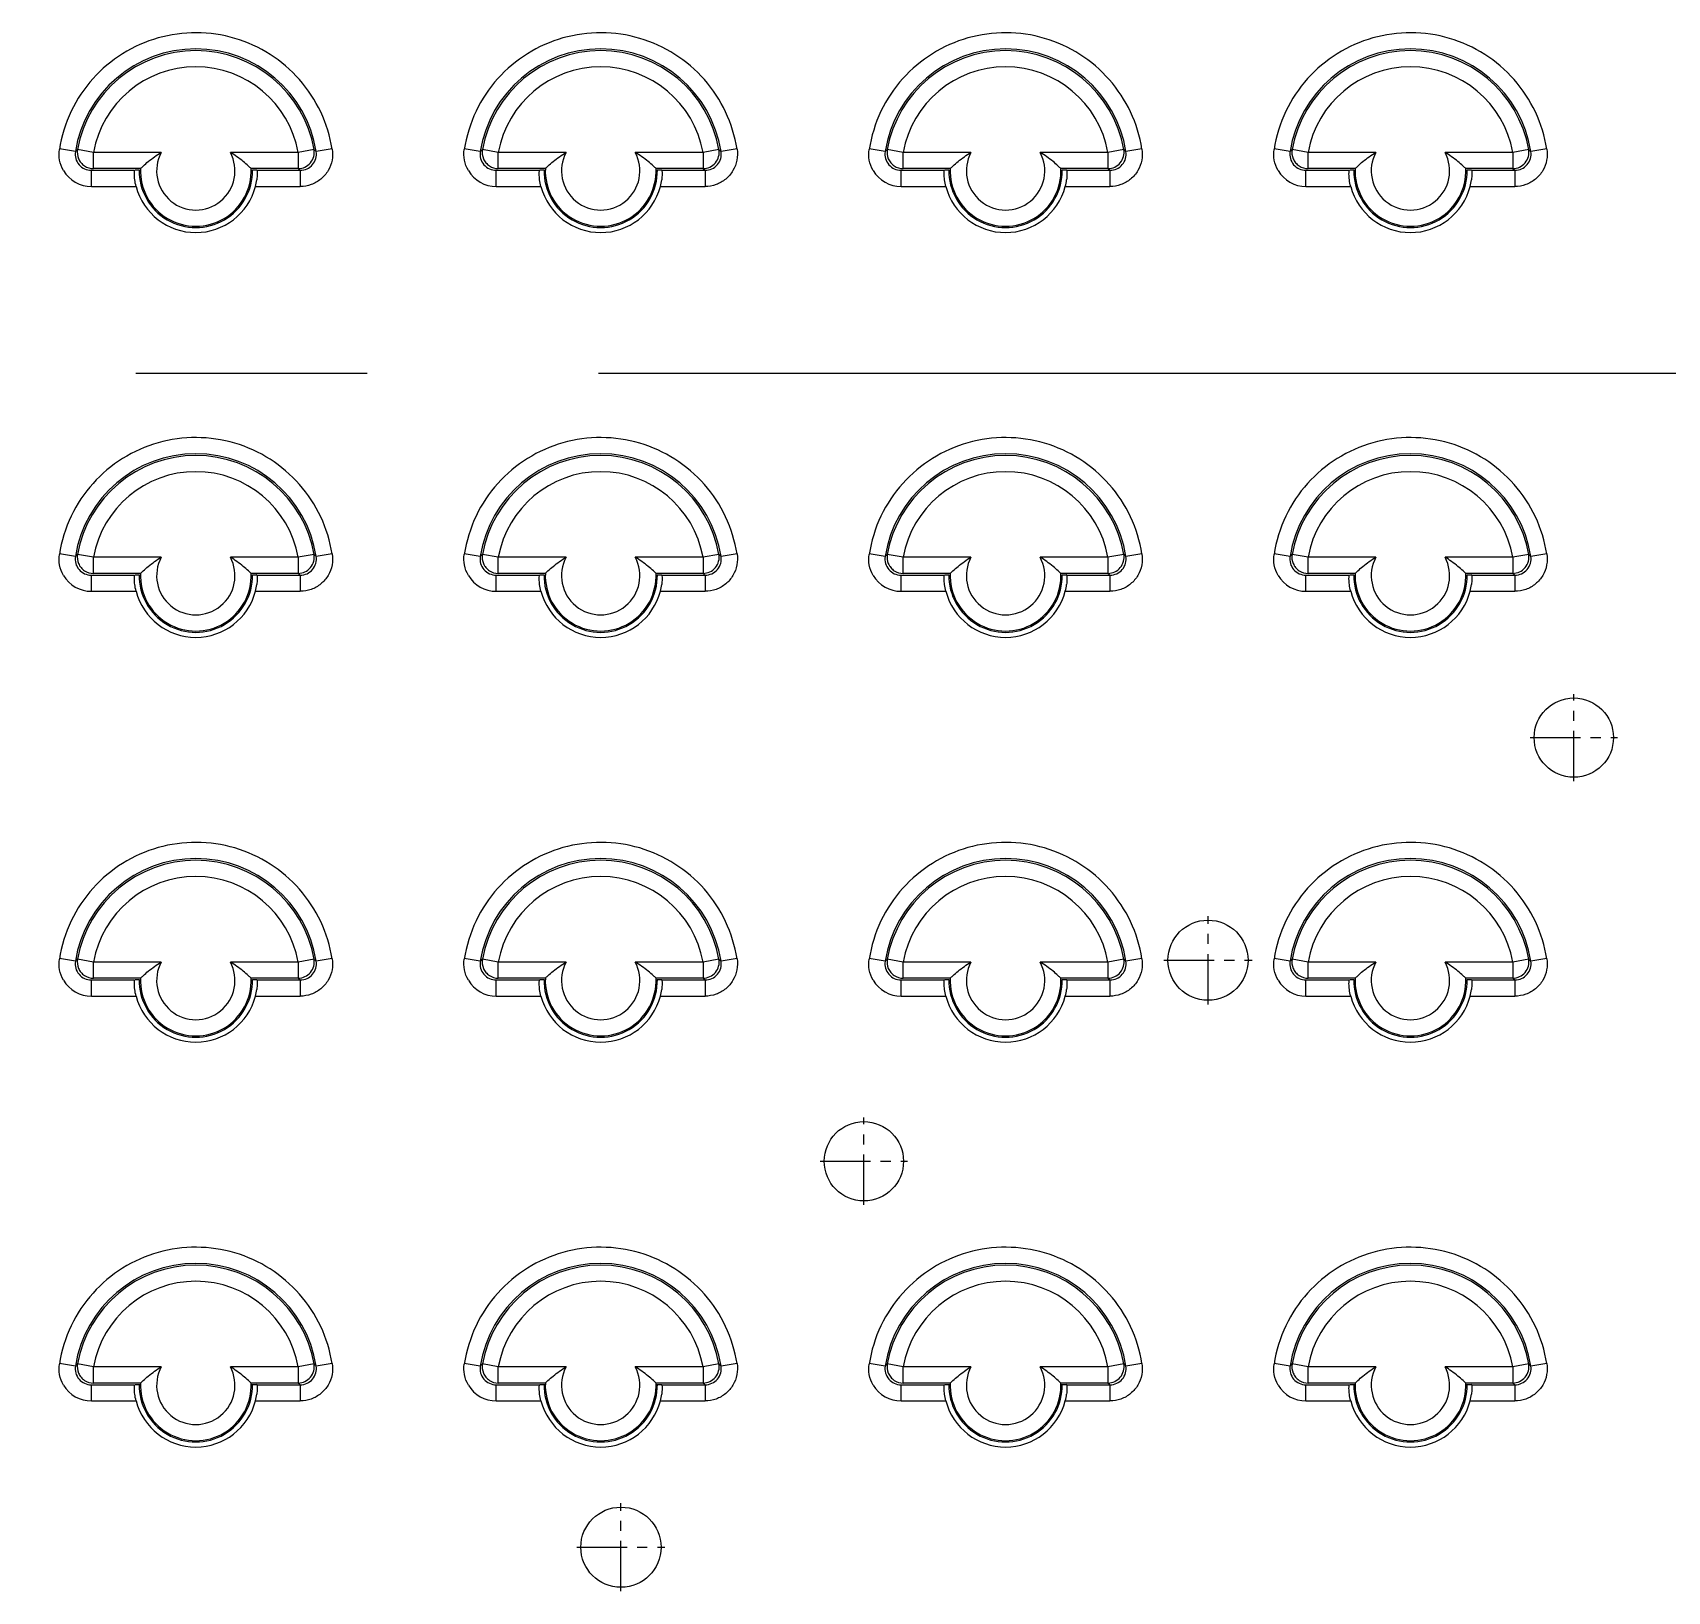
# Model space of a CAD drawing. Header units: millimetres. Extents: x 2151 to 2806, y 681 to 1136.
# Drawn here: x 2531.43 to 2571.81, y 839.51 to 878.01 of the extents above; entities that cross this region are included whole.
import ezdxf

# ---------------------------------------------------------------- set-up
doc = ezdxf.new("R2010")
doc.units = ezdxf.units.MM
doc.linetypes.add('CENTER', pattern=[50.8, 31.75, -6.35, 6.35, -6.35])

msp = doc.modelspace()

# ---------------------------------------------------------------- linework, layer by layer
at = {"color": 7, "linetype": 'Continuous'}
for p, q in [((2532.489, 875.072), (2532.094, 875.136)), ((2532.934, 875.052), (2532.541, 875.123)), ((2532.934, 874.652), (2532.934, 875.052)), ((2534.608, 875.052), (2532.934, 875.052)), ((2537.99, 875.052), (2536.317, 875.052)), ((2538.385, 875.123), (2537.991, 875.052)), ((2537.991, 875.052), (2537.991, 874.652)), ((2538.831, 875.136), (2538.437, 875.072)), ((2542.489, 875.072), (2542.094, 875.136)), ((2542.934, 875.052), (2542.541, 875.123)), ((2542.934, 874.652), (2542.934, 875.052)), ((2544.608, 875.052), (2542.934, 875.052)), ((2547.99, 875.052), (2546.317, 875.052)), ((2548.385, 875.123), (2547.991, 875.052)), ((2547.991, 875.052), (2547.991, 874.652)), ((2548.831, 875.136), (2548.437, 875.072)), ((2552.489, 875.072), (2552.094, 875.136)), ((2552.934, 875.052), (2552.541, 875.123)), ((2552.934, 874.652), (2552.934, 875.052)), ((2554.608, 875.052), (2552.934, 875.052)), ((2557.99, 875.052), (2556.317, 875.052)), ((2558.385, 875.123), (2557.991, 875.052)), ((2557.991, 875.052), (2557.991, 874.652)), ((2558.831, 875.136), (2558.437, 875.072)), ((2562.489, 875.072), (2562.094, 875.136)), ((2562.934, 875.052), (2562.541, 875.123)), ((2562.934, 874.652), (2562.934, 875.052)), ((2564.608, 875.052), (2562.934, 875.052)), ((2567.99, 875.052), (2566.317, 875.052)), ((2568.385, 875.123), (2567.991, 875.052)), ((2567.991, 875.052), (2567.991, 874.652)), ((2568.831, 875.136), (2568.437, 875.072)), ((2532.883, 874.21), (2532.883, 874.609)), ((2532.883, 874.609), (2533.952, 874.609)), ((2534.096, 874.652), (2532.934, 874.652)), ((2533.963, 874.62), (2534.063, 874.62)), ((2537.991, 874.652), (2536.83, 874.652)), ((2536.862, 874.62), (2536.962, 874.62)), ((2536.974, 874.609), (2538.042, 874.609)), ((2538.042, 874.609), (2538.042, 874.21)), ((2542.883, 874.21), (2542.883, 874.609)), ((2542.883, 874.609), (2543.952, 874.609)), ((2544.096, 874.652), (2542.934, 874.652)), ((2543.963, 874.62), (2544.063, 874.62)), ((2547.991, 874.652), (2546.83, 874.652)), ((2546.862, 874.62), (2546.962, 874.62)), ((2546.974, 874.609), (2548.042, 874.609)), ((2548.042, 874.609), (2548.042, 874.21)), ((2552.883, 874.21), (2552.883, 874.609)), ((2552.883, 874.609), (2553.952, 874.609)), ((2554.096, 874.652), (2552.934, 874.652)), ((2553.963, 874.62), (2554.063, 874.62)), ((2557.991, 874.652), (2556.83, 874.652)), ((2556.862, 874.62), (2556.962, 874.62)), ((2556.974, 874.609), (2558.042, 874.609)), ((2558.042, 874.609), (2558.042, 874.21)), ((2562.883, 874.21), (2562.883, 874.609)), ((2562.883, 874.609), (2563.952, 874.609)), ((2564.096, 874.652), (2562.934, 874.652)), ((2563.963, 874.62), (2564.063, 874.62)), ((2567.991, 874.652), (2566.83, 874.652)), ((2566.862, 874.62), (2566.962, 874.62)), ((2566.974, 874.609), (2568.042, 874.609)), ((2568.042, 874.609), (2568.042, 874.21)), ((2532.883, 874.21), (2533.988, 874.21)), ((2536.937, 874.21), (2538.042, 874.21)), ((2542.883, 874.21), (2543.988, 874.21)), ((2546.937, 874.21), (2548.042, 874.21)), ((2552.883, 874.21), (2553.988, 874.21)), ((2556.937, 874.21), (2558.042, 874.21)), ((2562.883, 874.21), (2563.988, 874.21)), ((2566.937, 874.21), (2568.042, 874.21)), ((2532.489, 865.072), (2532.094, 865.136)), ((2532.934, 865.052), (2532.541, 865.123)), ((2532.934, 864.652), (2532.934, 865.052)), ((2534.608, 865.052), (2532.934, 865.052)), ((2537.99, 865.052), (2536.317, 865.052)), ((2538.385, 865.123), (2537.991, 865.052)), ((2537.991, 865.052), (2537.991, 864.652)), ((2538.831, 865.136), (2538.437, 865.072)), ((2542.489, 865.072), (2542.094, 865.136)), ((2542.934, 865.052), (2542.541, 865.123)), ((2542.934, 864.652), (2542.934, 865.052)), ((2544.608, 865.052), (2542.934, 865.052)), ((2547.99, 865.052), (2546.317, 865.052)), ((2548.385, 865.123), (2547.991, 865.052)), ((2547.991, 865.052), (2547.991, 864.652)), ((2548.831, 865.136), (2548.437, 865.072)), ((2552.489, 865.072), (2552.094, 865.136)), ((2552.934, 865.052), (2552.541, 865.123)), ((2552.934, 864.652), (2552.934, 865.052)), ((2554.608, 865.052), (2552.934, 865.052)), ((2557.99, 865.052), (2556.317, 865.052)), ((2558.385, 865.123), (2557.991, 865.052)), ((2557.991, 865.052), (2557.991, 864.652)), ((2558.831, 865.136), (2558.437, 865.072)), ((2562.489, 865.072), (2562.094, 865.136)), ((2562.934, 865.052), (2562.541, 865.123)), ((2562.934, 864.652), (2562.934, 865.052)), ((2564.608, 865.052), (2562.934, 865.052)), ((2567.99, 865.052), (2566.317, 865.052)), ((2568.385, 865.123), (2567.991, 865.052)), ((2567.991, 865.052), (2567.991, 864.652)), ((2568.831, 865.136), (2568.437, 865.072)), ((2532.883, 864.21), (2532.883, 864.609)), ((2532.883, 864.609), (2533.952, 864.609)), ((2534.096, 864.652), (2532.934, 864.652)), ((2533.963, 864.62), (2534.063, 864.62)), ((2537.991, 864.652), (2536.83, 864.652)), ((2536.862, 864.62), (2536.962, 864.62)), ((2536.974, 864.609), (2538.042, 864.609)), ((2538.042, 864.609), (2538.042, 864.21)), ((2542.883, 864.21), (2542.883, 864.609)), ((2542.883, 864.609), (2543.952, 864.609)), ((2544.096, 864.652), (2542.934, 864.652)), ((2543.963, 864.62), (2544.063, 864.62)), ((2547.991, 864.652), (2546.83, 864.652)), ((2546.862, 864.62), (2546.962, 864.62)), ((2546.974, 864.609), (2548.042, 864.609)), ((2548.042, 864.609), (2548.042, 864.21)), ((2552.883, 864.21), (2552.883, 864.609)), ((2552.883, 864.609), (2553.952, 864.609)), ((2554.096, 864.652), (2552.934, 864.652)), ((2553.963, 864.62), (2554.063, 864.62)), ((2557.991, 864.652), (2556.83, 864.652)), ((2556.862, 864.62), (2556.962, 864.62)), ((2556.974, 864.609), (2558.042, 864.609)), ((2558.042, 864.609), (2558.042, 864.21)), ((2562.883, 864.21), (2562.883, 864.609)), ((2562.883, 864.609), (2563.952, 864.609)), ((2564.096, 864.652), (2562.934, 864.652)), ((2563.963, 864.62), (2564.063, 864.62)), ((2567.991, 864.652), (2566.83, 864.652)), ((2566.862, 864.62), (2566.962, 864.62)), ((2566.974, 864.609), (2568.042, 864.609)), ((2568.042, 864.609), (2568.042, 864.21)), ((2532.883, 864.21), (2533.988, 864.21)), ((2536.937, 864.21), (2538.042, 864.21)), ((2542.883, 864.21), (2543.988, 864.21)), ((2546.937, 864.21), (2548.042, 864.21)), ((2552.883, 864.21), (2553.988, 864.21)), ((2556.937, 864.21), (2558.042, 864.21)), ((2562.883, 864.21), (2563.988, 864.21)), ((2566.937, 864.21), (2568.042, 864.21)), ((2532.489, 855.072), (2532.094, 855.136)), ((2532.934, 855.052), (2532.541, 855.123)), ((2538.385, 855.123), (2537.991, 855.052)), ((2538.831, 855.136), (2538.437, 855.072)), ((2542.489, 855.072), (2542.094, 855.136)), ((2542.934, 855.052), (2542.541, 855.123)), ((2548.385, 855.123), (2547.991, 855.052)), ((2548.831, 855.136), (2548.437, 855.072)), ((2552.489, 855.072), (2552.094, 855.136)), ((2552.934, 855.052), (2552.541, 855.123)), ((2558.385, 855.123), (2557.991, 855.052)), ((2558.831, 855.136), (2558.437, 855.072)), ((2562.489, 855.072), (2562.094, 855.136)), ((2562.934, 855.052), (2562.541, 855.123)), ((2568.385, 855.123), (2567.991, 855.052)), ((2568.831, 855.136), (2568.437, 855.072)), ((2532.934, 854.652), (2532.934, 855.052)), ((2534.608, 855.052), (2532.934, 855.052)), ((2537.99, 855.052), (2536.317, 855.052)), ((2537.991, 855.052), (2537.991, 854.652)), ((2542.934, 854.652), (2542.934, 855.052)), ((2544.608, 855.052), (2542.934, 855.052)), ((2547.99, 855.052), (2546.317, 855.052)), ((2547.991, 855.052), (2547.991, 854.652)), ((2552.934, 854.652), (2552.934, 855.052)), ((2554.608, 855.052), (2552.934, 855.052)), ((2557.99, 855.052), (2556.317, 855.052)), ((2557.991, 855.052), (2557.991, 854.652)), ((2562.934, 854.652), (2562.934, 855.052)), ((2564.608, 855.052), (2562.934, 855.052)), ((2567.99, 855.052), (2566.317, 855.052)), ((2567.991, 855.052), (2567.991, 854.652)), ((2532.883, 854.21), (2532.883, 854.609)), ((2532.883, 854.609), (2533.952, 854.609)), ((2534.096, 854.652), (2532.934, 854.652)), ((2533.963, 854.62), (2534.063, 854.62)), ((2537.991, 854.652), (2536.83, 854.652)), ((2536.862, 854.62), (2536.962, 854.62)), ((2536.974, 854.609), (2538.042, 854.609)), ((2538.042, 854.609), (2538.042, 854.21)), ((2542.883, 854.21), (2542.883, 854.609)), ((2542.883, 854.609), (2543.952, 854.609)), ((2544.096, 854.652), (2542.934, 854.652)), ((2543.963, 854.62), (2544.063, 854.62)), ((2547.991, 854.652), (2546.83, 854.652)), ((2546.862, 854.62), (2546.962, 854.62)), ((2546.974, 854.609), (2548.042, 854.609)), ((2548.042, 854.609), (2548.042, 854.21)), ((2552.883, 854.21), (2552.883, 854.609)), ((2552.883, 854.609), (2553.952, 854.609)), ((2554.096, 854.652), (2552.934, 854.652)), ((2553.963, 854.62), (2554.063, 854.62)), ((2557.991, 854.652), (2556.83, 854.652)), ((2556.862, 854.62), (2556.962, 854.62)), ((2556.974, 854.609), (2558.042, 854.609)), ((2558.042, 854.609), (2558.042, 854.21)), ((2562.883, 854.21), (2562.883, 854.609)), ((2562.883, 854.609), (2563.952, 854.609)), ((2564.096, 854.652), (2562.934, 854.652)), ((2563.963, 854.62), (2564.063, 854.62)), ((2567.991, 854.652), (2566.83, 854.652)), ((2566.862, 854.62), (2566.962, 854.62)), ((2566.974, 854.609), (2568.042, 854.609)), ((2568.042, 854.609), (2568.042, 854.21)), ((2532.883, 854.21), (2533.988, 854.21)), ((2536.937, 854.21), (2538.042, 854.21)), ((2542.883, 854.21), (2543.988, 854.21)), ((2546.937, 854.21), (2548.042, 854.21)), ((2552.883, 854.21), (2553.988, 854.21)), ((2556.937, 854.21), (2558.042, 854.21)), ((2562.883, 854.21), (2563.988, 854.21)), ((2566.937, 854.21), (2568.042, 854.21)), ((2532.489, 845.072), (2532.094, 845.136)), ((2532.934, 845.052), (2532.541, 845.123)), ((2532.934, 844.652), (2532.934, 845.052)), ((2534.608, 845.052), (2532.934, 845.052)), ((2537.99, 845.052), (2536.317, 845.052)), ((2538.385, 845.123), (2537.991, 845.052)), ((2537.991, 845.052), (2537.991, 844.652)), ((2538.831, 845.136), (2538.437, 845.072)), ((2542.489, 845.072), (2542.094, 845.136)), ((2542.934, 845.052), (2542.541, 845.123)), ((2542.934, 844.652), (2542.934, 845.052)), ((2544.608, 845.052), (2542.934, 845.052)), ((2547.99, 845.052), (2546.317, 845.052)), ((2548.385, 845.123), (2547.991, 845.052)), ((2547.991, 845.052), (2547.991, 844.652)), ((2548.831, 845.136), (2548.437, 845.072)), ((2552.489, 845.072), (2552.094, 845.136)), ((2552.934, 845.052), (2552.541, 845.123)), ((2552.934, 844.652), (2552.934, 845.052)), ((2554.608, 845.052), (2552.934, 845.052)), ((2557.99, 845.052), (2556.317, 845.052)), ((2558.385, 845.123), (2557.991, 845.052)), ((2557.991, 845.052), (2557.991, 844.652)), ((2558.831, 845.136), (2558.437, 845.072)), ((2562.489, 845.072), (2562.094, 845.136)), ((2562.934, 845.052), (2562.541, 845.123)), ((2562.934, 844.652), (2562.934, 845.052)), ((2564.608, 845.052), (2562.934, 845.052)), ((2567.99, 845.052), (2566.317, 845.052)), ((2568.385, 845.123), (2567.991, 845.052)), ((2567.991, 845.052), (2567.991, 844.652)), ((2568.831, 845.136), (2568.437, 845.072)), ((2532.883, 844.21), (2532.883, 844.609)), ((2532.883, 844.609), (2533.952, 844.609)), ((2534.096, 844.652), (2532.934, 844.652)), ((2533.963, 844.62), (2534.063, 844.62)), ((2537.991, 844.652), (2536.83, 844.652)), ((2536.862, 844.62), (2536.962, 844.62)), ((2536.974, 844.609), (2538.042, 844.609)), ((2538.042, 844.609), (2538.042, 844.21)), ((2542.883, 844.21), (2542.883, 844.609)), ((2542.883, 844.609), (2543.952, 844.609)), ((2544.096, 844.652), (2542.934, 844.652)), ((2543.963, 844.62), (2544.063, 844.62)), ((2547.991, 844.652), (2546.83, 844.652)), ((2546.862, 844.62), (2546.962, 844.62)), ((2546.974, 844.609), (2548.042, 844.609)), ((2548.042, 844.609), (2548.042, 844.21)), ((2552.883, 844.21), (2552.883, 844.609)), ((2552.883, 844.609), (2553.952, 844.609)), ((2554.096, 844.652), (2552.934, 844.652)), ((2553.963, 844.62), (2554.063, 844.62)), ((2557.991, 844.652), (2556.83, 844.652)), ((2556.862, 844.62), (2556.962, 844.62)), ((2556.974, 844.609), (2558.042, 844.609)), ((2558.042, 844.609), (2558.042, 844.21)), ((2562.883, 844.21), (2562.883, 844.609)), ((2562.883, 844.609), (2563.952, 844.609)), ((2564.096, 844.652), (2562.934, 844.652)), ((2563.963, 844.62), (2564.063, 844.62)), ((2567.991, 844.652), (2566.83, 844.652)), ((2566.862, 844.62), (2566.962, 844.62)), ((2566.974, 844.609), (2568.042, 844.609)), ((2568.042, 844.609), (2568.042, 844.21)), ((2532.883, 844.21), (2533.988, 844.21)), ((2536.937, 844.21), (2538.042, 844.21)), ((2542.883, 844.21), (2543.988, 844.21)), ((2546.937, 844.21), (2548.042, 844.21)), ((2552.883, 844.21), (2553.988, 844.21)), ((2556.937, 844.21), (2558.042, 844.21)), ((2562.883, 844.21), (2563.988, 844.21)), ((2566.937, 844.21), (2568.042, 844.21))]:
    msp.add_line(p, q, dxfattribs=at)
at = {"color": 1, "linetype": 'CENTER', "ltscale": 0.9}
msp.add_line((2499.688, 869.596), (2726.342, 869.596), dxfattribs=at)
at = {"color": 1, "linetype": 'CENTER', "ltscale": 0.039162}
for p, q in [((2569.498, 859.519), (2569.498, 861.673)), ((2568.421, 860.596), (2570.575, 860.596)), ((2560.463, 854.007), (2560.463, 856.184)), ((2559.374, 855.096), (2561.551, 855.096)), ((2551.963, 849.054), (2551.963, 851.208)), ((2550.886, 850.131), (2553.04, 850.131)), ((2545.963, 839.507), (2545.963, 841.684)), ((2544.874, 840.596), (2547.051, 840.596))]:
    msp.add_line(p, q, dxfattribs=at)
at = {"color": 7, "linetype": 'Continuous'}
for centre in [(2569.498, 860.596), (2551.963, 850.131)]:
    msp.add_circle(centre, 0.979, dxfattribs=at)
at = {"color": 3, "linetype": 'Continuous'}
for centre in [(2560.463, 855.096), (2545.963, 840.596)]:
    msp.add_circle(centre, 0.99, dxfattribs=at)
at = {"color": 7, "linetype": 'Continuous'}
for centre, radius, start, end in [((2535.463, 874.596), 3.012, 9.1024, 170.8976), ((2535.463, 874.596), 2.969, 10.2257, 169.7742), ((2545.463, 874.596), 3.012, 9.1024, 170.8976), ((2545.463, 874.596), 2.969, 10.2257, 169.7742), ((2555.463, 874.596), 3.012, 9.1024, 170.8976), ((2555.463, 874.596), 2.969, 10.2257, 169.7742), ((2565.463, 874.596), 3.012, 9.1024, 170.8976), ((2565.463, 874.596), 2.969, 10.2257, 169.7742), ((2535.463, 874.596), 2.569, 10.2285, 169.7732), ((2545.463, 874.596), 2.569, 10.2285, 169.7732), ((2555.463, 874.596), 2.569, 10.2285, 169.7732), ((2565.463, 874.596), 2.569, 10.2285, 169.7732), ((2532.882, 875.008), 0.399, 170.8764, 270.1536), ((2538.009, 869.44), 7.887, 133.8931, 134.4208), ((2535.463, 874.596), 0.968, 151.8984, 28.1016), ((2537.99, 875.053), 0.4, 270.104, 10.1219), ((2538.043, 875.008), 0.399, 269.8554, 9.2464), ((2533.092, 869.62), 7.635, 45.5712, 46.1163), ((2542.882, 875.008), 0.399, 170.8764, 270.1536), ((2547.946, 869.504), 7.797, 133.8922, 134.426), ((2545.463, 874.596), 0.968, 151.8984, 28.1016), ((2547.99, 875.053), 0.4, 270.104, 10.1219), ((2548.043, 875.008), 0.399, 269.8554, 9.2464), ((2543.102, 869.63), 7.621, 45.5706, 46.1167), ((2552.882, 875.008), 0.399, 170.8764, 270.1536), ((2557.946, 869.504), 7.797, 133.8922, 134.426), ((2555.463, 874.596), 0.968, 151.8984, 28.1016), ((2557.99, 875.053), 0.4, 270.104, 10.1219), ((2558.043, 875.008), 0.399, 269.8554, 9.2464), ((2553.102, 869.63), 7.621, 45.5706, 46.1167), ((2562.882, 875.008), 0.399, 170.8764, 270.1536), ((2567.946, 869.504), 7.797, 133.8922, 134.426), ((2565.463, 874.596), 0.968, 151.8984, 28.1016), ((2567.99, 875.053), 0.4, 270.104, 10.1219), ((2568.043, 875.008), 0.399, 269.8554, 9.2464), ((2563.102, 869.63), 7.621, 45.5706, 46.1167), ((2532.884, 875.01), 0.8, 210.5744, 269.9782), ((2535.463, 874.596), 1.4, 178.9995, 1.0005), ((2535.463, 874.596), 1.368, 177.6389, 2.3611), ((2533.995, 871.604), 4.232, 45.2554, 45.4667), ((2533.529, 869.316), 6.956, 49.555, 50.1025), ((2542.884, 875.01), 0.8, 210.5745, 269.9782), ((2545.463, 874.596), 1.4, 178.9995, 1.0005), ((2545.463, 874.596), 1.368, 177.6389, 2.3611), ((2543.995, 871.604), 4.232, 45.2554, 45.4667), ((2543.525, 869.31), 6.963, 49.5552, 50.1022), ((2552.884, 875.01), 0.8, 210.5745, 269.9782), ((2555.463, 874.596), 1.4, 178.9995, 1.0005), ((2555.463, 874.596), 1.368, 177.6389, 2.3611), ((2553.995, 871.604), 4.232, 45.2554, 45.4667), ((2553.525, 869.31), 6.963, 49.5552, 50.1022), ((2562.884, 875.01), 0.8, 210.5745, 269.9782), ((2565.463, 874.596), 1.4, 178.9995, 1.0005), ((2565.463, 874.596), 1.368, 177.6389, 2.3611), ((2563.995, 871.604), 4.232, 45.2554, 45.4667), ((2563.525, 869.31), 6.963, 49.5552, 50.1022), ((2535.463, 874.596), 1.524, 194.6781, 345.3219), ((2535.662, 874.545), 1.319, 345.2528, 352.688), ((2545.463, 874.596), 1.524, 194.6781, 345.3219), ((2545.662, 874.545), 1.319, 345.2528, 352.688), ((2555.463, 874.596), 1.524, 194.6781, 345.3219), ((2555.662, 874.545), 1.319, 345.2528, 352.688), ((2565.463, 874.596), 1.524, 194.6781, 345.3219), ((2565.662, 874.545), 1.319, 345.2528, 352.688), ((2535.463, 864.596), 3.012, 9.1024, 170.8976), ((2535.463, 864.596), 2.969, 10.2257, 169.7742), ((2545.463, 864.596), 3.012, 9.1024, 170.8976), ((2545.463, 864.596), 2.969, 10.2257, 169.7742), ((2555.463, 864.596), 3.012, 9.1024, 170.8976), ((2555.463, 864.596), 2.969, 10.2257, 169.7742), ((2565.463, 864.596), 3.012, 9.1024, 170.8976), ((2565.463, 864.596), 2.969, 10.2257, 169.7742), ((2535.463, 864.596), 2.569, 10.2285, 169.7732), ((2545.463, 864.596), 2.569, 10.2285, 169.7732), ((2555.463, 864.596), 2.569, 10.2285, 169.7732), ((2565.463, 864.596), 2.569, 10.2285, 169.7732), ((2532.882, 865.008), 0.399, 170.8764, 270.1536), ((2538.009, 859.44), 7.887, 133.8931, 134.4208), ((2535.463, 864.596), 0.968, 151.8984, 28.1016), ((2537.99, 865.053), 0.4, 270.104, 10.1219), ((2538.043, 865.008), 0.399, 269.8554, 9.2464), ((2533.092, 859.62), 7.635, 45.5712, 46.1163), ((2542.882, 865.008), 0.399, 170.8764, 270.1536), ((2548.009, 859.44), 7.887, 133.8931, 134.4208), ((2545.463, 864.596), 0.968, 151.8984, 28.1016), ((2547.99, 865.053), 0.4, 270.104, 10.1219), ((2548.043, 865.008), 0.399, 269.8554, 9.2464), ((2543.092, 859.62), 7.635, 45.5712, 46.1163), ((2552.882, 865.008), 0.399, 170.8764, 270.1536), ((2557.946, 859.504), 7.797, 133.8922, 134.426), ((2555.463, 864.596), 0.968, 151.8984, 28.1016), ((2557.99, 865.053), 0.4, 270.104, 10.1219), ((2558.043, 865.008), 0.399, 269.8554, 9.2464), ((2553.102, 859.63), 7.621, 45.5706, 46.1167), ((2562.882, 865.008), 0.399, 170.8764, 270.1536), ((2567.946, 859.504), 7.797, 133.8922, 134.426), ((2565.463, 864.596), 0.968, 151.8984, 28.1016), ((2567.99, 865.053), 0.4, 270.104, 10.1219), ((2568.043, 865.008), 0.399, 269.8554, 9.2464), ((2563.102, 859.63), 7.621, 45.5706, 46.1167), ((2532.884, 865.01), 0.8, 210.5744, 269.9782), ((2535.463, 864.596), 1.4, 178.9995, 1.0005), ((2535.463, 864.596), 1.368, 177.6389, 2.3611), ((2533.995, 861.604), 4.232, 45.2554, 45.4667), ((2533.529, 859.316), 6.956, 49.555, 50.1025), ((2542.884, 865.01), 0.8, 210.5744, 269.9782), ((2545.463, 864.596), 1.4, 178.9995, 1.0005), ((2545.463, 864.596), 1.368, 177.6389, 2.3611), ((2543.995, 861.604), 4.232, 45.2554, 45.4667), ((2543.529, 859.316), 6.956, 49.555, 50.1025), ((2552.884, 865.01), 0.8, 210.5745, 269.9782), ((2555.463, 864.596), 1.4, 178.9995, 1.0005), ((2555.463, 864.596), 1.368, 177.6389, 2.3611), ((2553.995, 861.604), 4.232, 45.2554, 45.4667), ((2553.525, 859.31), 6.963, 49.5552, 50.1022), ((2562.884, 865.01), 0.8, 210.5745, 269.9782), ((2565.463, 864.596), 1.4, 178.9995, 1.0005), ((2565.463, 864.596), 1.368, 177.6389, 2.3611), ((2563.995, 861.604), 4.232, 45.2554, 45.4667), ((2563.525, 859.31), 6.963, 49.5552, 50.1022), ((2535.463, 864.596), 1.524, 194.6781, 345.3219), ((2535.662, 864.545), 1.319, 345.2528, 352.688), ((2545.463, 864.596), 1.524, 194.6781, 345.3219), ((2545.662, 864.545), 1.319, 345.2528, 352.688), ((2555.463, 864.596), 1.524, 194.6781, 345.3219), ((2555.662, 864.545), 1.319, 345.2528, 352.688), ((2565.463, 864.596), 1.524, 194.6781, 345.3219), ((2565.662, 864.545), 1.319, 345.2528, 352.688), ((2535.463, 854.596), 3.012, 9.1024, 170.8976), ((2535.463, 854.596), 2.969, 10.2257, 169.7742), ((2545.463, 854.596), 3.012, 9.1024, 170.8976), ((2545.463, 854.596), 2.969, 10.2257, 169.7742), ((2555.463, 854.596), 3.012, 9.1024, 170.8976), ((2555.463, 854.596), 2.969, 10.2257, 169.7742), ((2565.463, 854.596), 3.012, 9.1024, 170.8976), ((2565.463, 854.596), 2.969, 10.2257, 169.7742), ((2535.463, 854.596), 2.569, 10.2285, 169.7732), ((2545.463, 854.596), 2.569, 10.2285, 169.7732), ((2555.463, 854.596), 2.569, 10.2285, 169.7732), ((2565.463, 854.596), 2.569, 10.2285, 169.7732), ((2538.009, 849.44), 7.887, 133.8931, 134.4208), ((2537.99, 855.053), 0.4, 270.104, 10.1219), ((2533.092, 849.62), 7.635, 45.5712, 46.1163), ((2548.009, 849.44), 7.887, 133.8931, 134.4208), ((2547.99, 855.053), 0.4, 270.104, 10.1219), ((2543.092, 849.62), 7.635, 45.5712, 46.1163), ((2557.946, 849.504), 7.797, 133.8922, 134.426), ((2557.99, 855.053), 0.4, 270.104, 10.1219), ((2553.102, 849.63), 7.621, 45.5706, 46.1167), ((2567.946, 849.504), 7.797, 133.8922, 134.426), ((2567.99, 855.053), 0.4, 270.104, 10.1219), ((2563.102, 849.63), 7.621, 45.5706, 46.1167), ((2532.882, 855.008), 0.399, 170.8764, 270.1536), ((2535.463, 854.596), 0.968, 151.8984, 28.1016), ((2538.043, 855.008), 0.399, 269.8554, 9.2464), ((2542.882, 855.008), 0.399, 170.8764, 270.1536), ((2545.463, 854.596), 0.968, 151.8984, 28.1016), ((2548.043, 855.008), 0.399, 269.8554, 9.2464), ((2552.882, 855.008), 0.399, 170.8764, 270.1536), ((2555.463, 854.596), 0.968, 151.8984, 28.1016), ((2558.043, 855.008), 0.399, 269.8554, 9.2464), ((2562.882, 855.008), 0.399, 170.8764, 270.1536), ((2565.463, 854.596), 0.968, 151.8984, 28.1016), ((2568.043, 855.008), 0.399, 269.8554, 9.2464), ((2532.884, 855.01), 0.8, 210.5744, 269.9782), ((2535.463, 854.596), 1.4, 178.9995, 1.0005), ((2535.463, 854.596), 1.368, 177.6389, 2.3611), ((2535.662, 854.545), 1.319, 345.2528, 352.688), ((2533.995, 851.604), 4.232, 45.2554, 45.4667), ((2533.529, 849.316), 6.956, 49.555, 50.1025), ((2542.884, 855.01), 0.8, 210.5744, 269.9782), ((2545.463, 854.596), 1.4, 178.9995, 1.0005), ((2545.463, 854.596), 1.368, 177.6389, 2.3611), ((2545.662, 854.545), 1.319, 345.2528, 352.688), ((2543.995, 851.604), 4.232, 45.2554, 45.4667), ((2543.529, 849.316), 6.956, 49.555, 50.1025), ((2552.884, 855.01), 0.8, 210.5745, 269.9782), ((2555.463, 854.596), 1.4, 178.9995, 1.0005), ((2555.463, 854.596), 1.368, 177.6389, 2.3611), ((2555.662, 854.545), 1.319, 345.2528, 352.688), ((2553.995, 851.604), 4.232, 45.2554, 45.4667), ((2553.525, 849.31), 6.963, 49.5552, 50.1022), ((2562.884, 855.01), 0.8, 210.5745, 269.9782), ((2565.463, 854.596), 1.4, 178.9995, 1.0005), ((2565.463, 854.596), 1.368, 177.6389, 2.3611), ((2565.662, 854.545), 1.319, 345.2528, 352.688), ((2563.995, 851.604), 4.232, 45.2554, 45.4667), ((2563.525, 849.31), 6.963, 49.5552, 50.1022), ((2535.463, 854.596), 1.524, 194.6781, 345.3219), ((2545.463, 854.596), 1.524, 194.6781, 345.3219), ((2555.463, 854.596), 1.524, 194.6781, 345.3219), ((2565.463, 854.596), 1.524, 194.6781, 345.3219), ((2535.463, 844.596), 3.012, 9.1024, 170.8976), ((2535.463, 844.596), 2.969, 10.2257, 169.7742), ((2545.463, 844.596), 3.012, 9.1024, 170.8976), ((2545.463, 844.596), 2.969, 10.2257, 169.7742), ((2555.463, 844.596), 3.012, 9.1024, 170.8976), ((2555.463, 844.596), 2.969, 10.2257, 169.7742), ((2565.463, 844.596), 3.012, 9.1024, 170.8976), ((2565.463, 844.596), 2.969, 10.2257, 169.7742), ((2535.463, 844.596), 2.569, 10.2285, 169.7732), ((2545.463, 844.596), 2.569, 10.2285, 169.7732), ((2555.463, 844.596), 2.569, 10.2285, 169.7732), ((2565.463, 844.596), 2.569, 10.2285, 169.7732), ((2532.882, 845.008), 0.399, 170.8764, 270.1536), ((2538.009, 839.44), 7.887, 133.8931, 134.4208), ((2535.463, 844.596), 0.968, 151.8984, 28.1016), ((2537.99, 845.053), 0.4, 270.104, 10.1219), ((2538.043, 845.008), 0.399, 269.8554, 9.2464), ((2533.092, 839.62), 7.635, 45.5712, 46.1163), ((2542.882, 845.008), 0.399, 170.8764, 270.1536), ((2548.009, 839.44), 7.887, 133.8931, 134.4208), ((2545.463, 844.596), 0.968, 151.8984, 28.1016), ((2547.99, 845.053), 0.4, 270.104, 10.1219), ((2548.043, 845.008), 0.399, 269.8554, 9.2464), ((2543.092, 839.62), 7.635, 45.5712, 46.1163), ((2552.882, 845.008), 0.399, 170.8764, 270.1536), ((2558.009, 839.44), 7.887, 133.8931, 134.4208), ((2555.463, 844.596), 0.968, 151.8984, 28.1016), ((2557.99, 845.053), 0.4, 270.104, 10.1219), ((2558.043, 845.008), 0.399, 269.8554, 9.2464), ((2553.092, 839.62), 7.635, 45.5712, 46.1163), ((2562.882, 845.008), 0.399, 170.8764, 270.1536), ((2567.946, 839.504), 7.797, 133.8922, 134.426), ((2565.463, 844.596), 0.968, 151.8984, 28.1016), ((2567.99, 845.053), 0.4, 270.104, 10.1219), ((2568.043, 845.008), 0.399, 269.8554, 9.2464), ((2563.102, 839.63), 7.621, 45.5706, 46.1167), ((2532.884, 845.01), 0.8, 210.5744, 269.9782), ((2535.463, 844.596), 1.4, 178.9995, 1.0005), ((2535.463, 844.596), 1.368, 177.6389, 2.3611), ((2533.995, 841.604), 4.232, 45.2554, 45.4667), ((2533.529, 839.316), 6.956, 49.555, 50.1025), ((2542.884, 845.01), 0.8, 210.5744, 269.9782), ((2545.463, 844.596), 1.4, 178.9995, 1.0005), ((2545.463, 844.596), 1.368, 177.6389, 2.3611), ((2543.995, 841.604), 4.232, 45.2554, 45.4667), ((2543.529, 839.316), 6.956, 49.555, 50.1025), ((2552.884, 845.01), 0.8, 210.5744, 269.9782), ((2555.463, 844.596), 1.4, 178.9995, 1.0005), ((2555.463, 844.596), 1.368, 177.6389, 2.3611), ((2553.995, 841.604), 4.232, 45.2554, 45.4667), ((2553.529, 839.316), 6.956, 49.555, 50.1025), ((2562.884, 845.01), 0.8, 210.5745, 269.9782), ((2565.463, 844.596), 1.4, 178.9995, 1.0005), ((2565.463, 844.596), 1.368, 177.6389, 2.3611), ((2563.995, 841.604), 4.232, 45.2554, 45.4667), ((2563.525, 839.31), 6.963, 49.5552, 50.1022), ((2535.463, 844.596), 1.524, 194.6781, 345.3219), ((2535.662, 844.545), 1.319, 345.2528, 352.688), ((2545.463, 844.596), 1.524, 194.6781, 345.3219), ((2545.662, 844.545), 1.319, 345.2528, 352.688), ((2555.463, 844.596), 1.524, 194.6781, 345.3219), ((2555.662, 844.545), 1.319, 345.2528, 352.688), ((2565.463, 844.596), 1.524, 194.6781, 345.3219), ((2565.662, 844.545), 1.319, 345.2528, 352.688)]:
    msp.add_arc(centre, radius, start, end, dxfattribs=at)
for points, start_tangent, end_tangent in [([(2538.831, 875.133), (2538.549, 876.05), (2538.024, 876.85), (2537.297, 877.472), (2536.426, 877.869), (2535.479, 878.007), (2534.531, 877.878), (2533.656, 877.49), (2532.924, 876.875), (2532.385, 876.069), (2532.094, 875.121)], (-0.1582, 0.987407), (-0.1582, -0.987407)), ([(2548.831, 875.133), (2548.549, 876.05), (2548.024, 876.85), (2547.297, 877.472), (2546.426, 877.869), (2545.479, 878.007), (2544.531, 877.878), (2543.656, 877.49), (2542.924, 876.875), (2542.385, 876.069), (2542.094, 875.121)], (-0.1582, 0.987407), (-0.1582, -0.987407)), ([(2558.831, 875.133), (2558.549, 876.05), (2558.024, 876.85), (2557.297, 877.472), (2556.426, 877.869), (2555.479, 878.007), (2554.531, 877.878), (2553.656, 877.49), (2552.924, 876.875), (2552.385, 876.069), (2552.094, 875.121)], (-0.1582, 0.987407), (-0.1582, -0.987407)), ([(2568.831, 875.133), (2568.549, 876.05), (2568.024, 876.85), (2567.297, 877.472), (2566.426, 877.869), (2565.479, 878.007), (2564.531, 877.878), (2563.656, 877.49), (2562.924, 876.875), (2562.385, 876.069), (2562.094, 875.121)], (-0.1582, 0.987407), (-0.1582, -0.987407)), ([(2532.195, 874.603), (2532.098, 874.86), (2532.094, 875.121)], (-0.508455, 0.861088), (0.158023, 0.987435)), ([(2532.541, 875.123), (2532.567, 874.895), (2532.628, 874.796)], (-0.179302, -0.983794), (0.641293, -0.767296)), ([(2534.096, 874.652), (2534.161, 874.713), (2534.29, 874.826), (2534.446, 874.945), (2534.608, 875.052)], (0.721525, 0.692388), (0.857623, 0.514278)), ([(2536.83, 874.652), (2536.764, 874.713), (2536.635, 874.826), (2536.479, 874.945), (2536.317, 875.052)], (-0.721525, 0.692388), (-0.857623, 0.514278)), ([(2538.831, 875.133), (2538.827, 874.86), (2538.731, 874.603), (2538.551, 874.393), (2538.313, 874.257), (2538.042, 874.21)], (0.158024, -0.987435), (-1, -0.000075)), ([(2542.195, 874.603), (2542.098, 874.86), (2542.094, 875.121)], (-0.508458, 0.861087), (0.158023, 0.987435)), ([(2542.541, 875.123), (2542.567, 874.895), (2542.628, 874.796)], (-0.179302, -0.983794), (0.641293, -0.767296)), ([(2544.096, 874.652), (2544.161, 874.713), (2544.29, 874.826), (2544.446, 874.945), (2544.608, 875.052)], (0.721525, 0.692388), (0.857623, 0.514278)), ([(2546.83, 874.652), (2546.764, 874.713), (2546.635, 874.826), (2546.479, 874.945), (2546.317, 875.052)], (-0.721525, 0.692388), (-0.857623, 0.514278)), ([(2548.831, 875.133), (2548.827, 874.86), (2548.731, 874.603), (2548.551, 874.393), (2548.313, 874.257), (2548.042, 874.21)], (0.158024, -0.987435), (-1, -0.000075)), ([(2552.195, 874.603), (2552.098, 874.86), (2552.094, 875.121)], (-0.508458, 0.861087), (0.158023, 0.987435)), ([(2552.541, 875.123), (2552.567, 874.895), (2552.628, 874.796)], (-0.179302, -0.983794), (0.641293, -0.767296)), ([(2554.096, 874.652), (2554.161, 874.713), (2554.29, 874.826), (2554.446, 874.945), (2554.608, 875.052)], (0.721525, 0.692388), (0.857623, 0.514278)), ([(2556.83, 874.652), (2556.764, 874.713), (2556.635, 874.826), (2556.479, 874.945), (2556.317, 875.052)], (-0.721525, 0.692388), (-0.857623, 0.514278)), ([(2558.831, 875.133), (2558.827, 874.86), (2558.731, 874.603), (2558.551, 874.393), (2558.313, 874.257), (2558.042, 874.21)], (0.158024, -0.987435), (-1, -0.000075)), ([(2562.195, 874.603), (2562.098, 874.86), (2562.094, 875.121)], (-0.508458, 0.861087), (0.158023, 0.987435)), ([(2562.541, 875.123), (2562.567, 874.895), (2562.628, 874.796)], (-0.179302, -0.983794), (0.641293, -0.767296)), ([(2564.096, 874.652), (2564.161, 874.713), (2564.29, 874.826), (2564.446, 874.945), (2564.608, 875.052)], (0.721525, 0.692388), (0.857623, 0.514278)), ([(2566.83, 874.652), (2566.764, 874.713), (2566.635, 874.826), (2566.479, 874.945), (2566.317, 875.052)], (-0.721525, 0.692388), (-0.857623, 0.514278)), ([(2568.831, 875.133), (2568.827, 874.86), (2568.731, 874.603), (2568.551, 874.393), (2568.313, 874.257), (2568.042, 874.21)], (0.158024, -0.987435), (-1, -0.000075)), ([(2532.628, 874.796), (2532.714, 874.719), (2532.934, 874.652)], (0.641293, -0.767296), (0.999989, -0.004602)), ([(2533.988, 874.21), (2533.955, 874.377), (2533.945, 874.515), (2533.949, 874.596)], (-0.253388, 0.967365), (0.12877, 0.991674)), ([(2533.949, 874.596), (2533.952, 874.609)], (0.12877, 0.991674), (0.710254, 0.703945)), ([(2536.977, 874.596), (2536.98, 874.515), (2536.97, 874.377)], (0.12877, -0.991674), (-0.125954, -0.992036)), ([(2542.628, 874.796), (2542.714, 874.719), (2542.934, 874.652)], (0.641293, -0.767296), (0.999989, -0.004602)), ([(2543.988, 874.21), (2543.955, 874.377), (2543.945, 874.515), (2543.949, 874.596)], (-0.253388, 0.967365), (0.12877, 0.991674)), ([(2543.949, 874.596), (2543.952, 874.609)], (0.12877, 0.991674), (0.710254, 0.703945)), ([(2546.977, 874.596), (2546.98, 874.515), (2546.97, 874.377)], (0.12877, -0.991674), (-0.125954, -0.992036)), ([(2552.628, 874.796), (2552.714, 874.719), (2552.934, 874.652)], (0.641293, -0.767296), (0.999989, -0.004602)), ([(2553.988, 874.21), (2553.955, 874.377), (2553.945, 874.515), (2553.949, 874.596)], (-0.253388, 0.967365), (0.12877, 0.991674)), ([(2553.949, 874.596), (2553.952, 874.609)], (0.12877, 0.991674), (0.710254, 0.703945)), ([(2556.977, 874.596), (2556.98, 874.515), (2556.97, 874.377)], (0.12877, -0.991674), (-0.125954, -0.992036)), ([(2562.628, 874.796), (2562.714, 874.719), (2562.934, 874.652)], (0.641293, -0.767296), (0.999989, -0.004602)), ([(2563.988, 874.21), (2563.955, 874.377), (2563.945, 874.515), (2563.949, 874.596)], (-0.253388, 0.967365), (0.12877, 0.991674)), ([(2563.949, 874.596), (2563.952, 874.609)], (0.12877, 0.991674), (0.710254, 0.703945)), ([(2566.977, 874.596), (2566.98, 874.515), (2566.97, 874.377)], (0.12877, -0.991674), (-0.125954, -0.992036)), ([(2538.831, 865.133), (2538.549, 866.05), (2538.024, 866.85), (2537.297, 867.472), (2536.426, 867.869), (2535.479, 868.007), (2534.531, 867.878), (2533.656, 867.49), (2532.924, 866.875), (2532.385, 866.069), (2532.094, 865.121)], (-0.1582, 0.987407), (-0.1582, -0.987407)), ([(2548.831, 865.133), (2548.549, 866.05), (2548.024, 866.85), (2547.297, 867.472), (2546.426, 867.869), (2545.479, 868.007), (2544.531, 867.878), (2543.656, 867.49), (2542.924, 866.875), (2542.385, 866.069), (2542.094, 865.121)], (-0.1582, 0.987407), (-0.1582, -0.987407)), ([(2558.831, 865.133), (2558.549, 866.05), (2558.024, 866.85), (2557.297, 867.472), (2556.426, 867.869), (2555.479, 868.007), (2554.531, 867.878), (2553.656, 867.49), (2552.924, 866.875), (2552.385, 866.069), (2552.094, 865.121)], (-0.1582, 0.987407), (-0.1582, -0.987407)), ([(2568.831, 865.133), (2568.549, 866.05), (2568.024, 866.85), (2567.297, 867.472), (2566.426, 867.869), (2565.479, 868.007), (2564.531, 867.878), (2563.656, 867.49), (2562.924, 866.875), (2562.385, 866.069), (2562.094, 865.121)], (-0.1582, 0.987407), (-0.1582, -0.987407)), ([(2532.195, 864.603), (2532.098, 864.86), (2532.094, 865.121)], (-0.508455, 0.861088), (0.158023, 0.987435)), ([(2532.541, 865.123), (2532.567, 864.895), (2532.628, 864.796)], (-0.179302, -0.983794), (0.641293, -0.767296)), ([(2532.628, 864.796), (2532.714, 864.719), (2532.934, 864.652)], (0.641293, -0.767296), (0.999989, -0.004602)), ([(2534.096, 864.652), (2534.161, 864.713), (2534.29, 864.826), (2534.446, 864.945), (2534.608, 865.052)], (0.721525, 0.692388), (0.857623, 0.514278)), ([(2536.83, 864.652), (2536.764, 864.713), (2536.635, 864.826), (2536.479, 864.945), (2536.317, 865.052)], (-0.721525, 0.692388), (-0.857623, 0.514278)), ([(2538.831, 865.133), (2538.827, 864.86), (2538.731, 864.603), (2538.551, 864.393), (2538.313, 864.257), (2538.042, 864.21)], (0.158024, -0.987435), (-1, -0.000075)), ([(2542.195, 864.603), (2542.098, 864.86), (2542.094, 865.121)], (-0.508455, 0.861088), (0.158023, 0.987435)), ([(2542.541, 865.123), (2542.567, 864.895), (2542.628, 864.796)], (-0.179302, -0.983794), (0.641293, -0.767296)), ([(2542.628, 864.796), (2542.714, 864.719), (2542.934, 864.652)], (0.641293, -0.767296), (0.999989, -0.004602)), ([(2544.096, 864.652), (2544.161, 864.713), (2544.29, 864.826), (2544.446, 864.945), (2544.608, 865.052)], (0.721525, 0.692388), (0.857623, 0.514278)), ([(2546.83, 864.652), (2546.764, 864.713), (2546.635, 864.826), (2546.479, 864.945), (2546.317, 865.052)], (-0.721525, 0.692388), (-0.857623, 0.514278)), ([(2548.831, 865.133), (2548.827, 864.86), (2548.731, 864.603), (2548.551, 864.393), (2548.313, 864.257), (2548.042, 864.21)], (0.158024, -0.987435), (-1, -0.000075)), ([(2552.195, 864.603), (2552.098, 864.86), (2552.094, 865.121)], (-0.508458, 0.861087), (0.158023, 0.987435)), ([(2552.541, 865.123), (2552.567, 864.895), (2552.628, 864.796)], (-0.179302, -0.983794), (0.641293, -0.767296)), ([(2552.628, 864.796), (2552.714, 864.719), (2552.934, 864.652)], (0.641293, -0.767296), (0.999989, -0.004602)), ([(2554.096, 864.652), (2554.161, 864.713), (2554.29, 864.826), (2554.446, 864.945), (2554.608, 865.052)], (0.721525, 0.692388), (0.857623, 0.514278)), ([(2556.83, 864.652), (2556.764, 864.713), (2556.635, 864.826), (2556.479, 864.945), (2556.317, 865.052)], (-0.721525, 0.692388), (-0.857623, 0.514278)), ([(2558.831, 865.133), (2558.827, 864.86), (2558.731, 864.603), (2558.551, 864.393), (2558.313, 864.257), (2558.042, 864.21)], (0.158024, -0.987435), (-1, -0.000075)), ([(2562.195, 864.603), (2562.098, 864.86), (2562.094, 865.121)], (-0.508458, 0.861087), (0.158023, 0.987435)), ([(2562.541, 865.123), (2562.567, 864.895), (2562.628, 864.796)], (-0.179302, -0.983794), (0.641293, -0.767296)), ([(2562.628, 864.796), (2562.714, 864.719), (2562.934, 864.652)], (0.641293, -0.767296), (0.999989, -0.004602)), ([(2564.096, 864.652), (2564.161, 864.713), (2564.29, 864.826), (2564.446, 864.945), (2564.608, 865.052)], (0.721525, 0.692388), (0.857623, 0.514278)), ([(2566.83, 864.652), (2566.764, 864.713), (2566.635, 864.826), (2566.479, 864.945), (2566.317, 865.052)], (-0.721525, 0.692388), (-0.857623, 0.514278)), ([(2568.831, 865.133), (2568.827, 864.86), (2568.731, 864.603), (2568.551, 864.393), (2568.313, 864.257), (2568.042, 864.21)], (0.158024, -0.987435), (-1, -0.000075)), ([(2533.988, 864.21), (2533.955, 864.377), (2533.945, 864.515), (2533.949, 864.596)], (-0.253388, 0.967365), (0.12877, 0.991674)), ([(2533.949, 864.596), (2533.952, 864.609)], (0.12877, 0.991674), (0.710254, 0.703945)), ([(2536.977, 864.596), (2536.98, 864.515), (2536.97, 864.377)], (0.12877, -0.991674), (-0.125954, -0.992036)), ([(2543.988, 864.21), (2543.955, 864.377), (2543.945, 864.515), (2543.949, 864.596)], (-0.253388, 0.967365), (0.12877, 0.991674)), ([(2543.949, 864.596), (2543.952, 864.609)], (0.12877, 0.991674), (0.710254, 0.703945)), ([(2546.977, 864.596), (2546.98, 864.515), (2546.97, 864.377)], (0.12877, -0.991674), (-0.125954, -0.992036)), ([(2553.988, 864.21), (2553.955, 864.377), (2553.945, 864.515), (2553.949, 864.596)], (-0.253388, 0.967365), (0.12877, 0.991674)), ([(2553.949, 864.596), (2553.952, 864.609)], (0.12877, 0.991674), (0.710254, 0.703945)), ([(2556.977, 864.596), (2556.98, 864.515), (2556.97, 864.377)], (0.12877, -0.991674), (-0.125954, -0.992036)), ([(2563.988, 864.21), (2563.955, 864.377), (2563.945, 864.515), (2563.949, 864.596)], (-0.253388, 0.967365), (0.12877, 0.991674)), ([(2563.949, 864.596), (2563.952, 864.609)], (0.12877, 0.991674), (0.710254, 0.703945)), ([(2566.977, 864.596), (2566.98, 864.515), (2566.97, 864.377)], (0.12877, -0.991674), (-0.125954, -0.992036)), ([(2538.831, 855.133), (2538.549, 856.05), (2538.024, 856.85), (2537.297, 857.472), (2536.426, 857.869), (2535.479, 858.007), (2534.531, 857.878), (2533.656, 857.49), (2532.924, 856.875), (2532.385, 856.069), (2532.094, 855.121)], (-0.1582, 0.987407), (-0.1582, -0.987407)), ([(2548.831, 855.133), (2548.549, 856.05), (2548.024, 856.85), (2547.297, 857.472), (2546.426, 857.869), (2545.479, 858.007), (2544.531, 857.878), (2543.656, 857.49), (2542.924, 856.875), (2542.385, 856.069), (2542.094, 855.121)], (-0.1582, 0.987407), (-0.1582, -0.987407)), ([(2558.831, 855.133), (2558.549, 856.05), (2558.024, 856.85), (2557.297, 857.472), (2556.426, 857.869), (2555.479, 858.007), (2554.531, 857.878), (2553.656, 857.49), (2552.924, 856.875), (2552.385, 856.069), (2552.094, 855.121)], (-0.1582, 0.987407), (-0.1582, -0.987407)), ([(2568.831, 855.133), (2568.549, 856.05), (2568.024, 856.85), (2567.297, 857.472), (2566.426, 857.869), (2565.479, 858.007), (2564.531, 857.878), (2563.656, 857.49), (2562.924, 856.875), (2562.385, 856.069), (2562.094, 855.121)], (-0.1582, 0.987407), (-0.1582, -0.987407)), ([(2532.195, 854.603), (2532.098, 854.86), (2532.094, 855.121)], (-0.508455, 0.861088), (0.158023, 0.987435)), ([(2532.541, 855.123), (2532.567, 854.895), (2532.628, 854.796)], (-0.179302, -0.983794), (0.641293, -0.767296)), ([(2538.831, 855.133), (2538.827, 854.86), (2538.731, 854.603), (2538.551, 854.393), (2538.313, 854.257), (2538.042, 854.21)], (0.158024, -0.987435), (-1, -0.000075)), ([(2542.195, 854.603), (2542.098, 854.86), (2542.094, 855.121)], (-0.508455, 0.861088), (0.158023, 0.987435)), ([(2542.541, 855.123), (2542.567, 854.895), (2542.628, 854.796)], (-0.179302, -0.983794), (0.641293, -0.767296)), ([(2548.831, 855.133), (2548.827, 854.86), (2548.731, 854.603), (2548.551, 854.393), (2548.313, 854.257), (2548.042, 854.21)], (0.158024, -0.987435), (-1, -0.000075)), ([(2552.195, 854.603), (2552.098, 854.86), (2552.094, 855.121)], (-0.508458, 0.861087), (0.158023, 0.987435)), ([(2552.541, 855.123), (2552.567, 854.895), (2552.628, 854.796)], (-0.179302, -0.983794), (0.641293, -0.767296)), ([(2558.831, 855.133), (2558.827, 854.86), (2558.731, 854.603), (2558.551, 854.393), (2558.313, 854.257), (2558.042, 854.21)], (0.158024, -0.987435), (-1, -0.000075)), ([(2562.195, 854.603), (2562.098, 854.86), (2562.094, 855.121)], (-0.508458, 0.861087), (0.158023, 0.987435)), ([(2562.541, 855.123), (2562.567, 854.895), (2562.628, 854.796)], (-0.179302, -0.983794), (0.641293, -0.767296)), ([(2568.831, 855.133), (2568.827, 854.86), (2568.731, 854.603), (2568.551, 854.393), (2568.313, 854.257), (2568.042, 854.21)], (0.158024, -0.987435), (-1, -0.000075)), ([(2532.628, 854.796), (2532.714, 854.719), (2532.934, 854.652)], (0.641293, -0.767296), (0.999989, -0.004602)), ([(2534.096, 854.652), (2534.161, 854.713), (2534.29, 854.826), (2534.446, 854.945), (2534.608, 855.052)], (0.721525, 0.692388), (0.857623, 0.514278)), ([(2536.83, 854.652), (2536.764, 854.713), (2536.635, 854.826), (2536.479, 854.945), (2536.317, 855.052)], (-0.721525, 0.692388), (-0.857623, 0.514278)), ([(2542.628, 854.796), (2542.714, 854.719), (2542.934, 854.652)], (0.641293, -0.767296), (0.999989, -0.004602)), ([(2544.096, 854.652), (2544.161, 854.713), (2544.29, 854.826), (2544.446, 854.945), (2544.608, 855.052)], (0.721525, 0.692388), (0.857623, 0.514278)), ([(2546.83, 854.652), (2546.764, 854.713), (2546.635, 854.826), (2546.479, 854.945), (2546.317, 855.052)], (-0.721525, 0.692388), (-0.857623, 0.514278)), ([(2552.628, 854.796), (2552.714, 854.719), (2552.934, 854.652)], (0.641293, -0.767296), (0.999989, -0.004602)), ([(2554.096, 854.652), (2554.161, 854.713), (2554.29, 854.826), (2554.446, 854.945), (2554.608, 855.052)], (0.721525, 0.692388), (0.857623, 0.514278)), ([(2556.83, 854.652), (2556.764, 854.713), (2556.635, 854.826), (2556.479, 854.945), (2556.317, 855.052)], (-0.721525, 0.692388), (-0.857623, 0.514278)), ([(2562.628, 854.796), (2562.714, 854.719), (2562.934, 854.652)], (0.641293, -0.767296), (0.999989, -0.004602)), ([(2564.096, 854.652), (2564.161, 854.713), (2564.29, 854.826), (2564.446, 854.945), (2564.608, 855.052)], (0.721525, 0.692388), (0.857623, 0.514278)), ([(2566.83, 854.652), (2566.764, 854.713), (2566.635, 854.826), (2566.479, 854.945), (2566.317, 855.052)], (-0.721525, 0.692388), (-0.857623, 0.514278)), ([(2533.988, 854.21), (2533.955, 854.377), (2533.945, 854.515), (2533.949, 854.596)], (-0.253388, 0.967365), (0.12877, 0.991674)), ([(2533.949, 854.596), (2533.952, 854.609)], (0.12877, 0.991674), (0.710254, 0.703945)), ([(2536.977, 854.596), (2536.98, 854.515), (2536.97, 854.377)], (0.12877, -0.991674), (-0.125954, -0.992036)), ([(2543.988, 854.21), (2543.955, 854.377), (2543.945, 854.515), (2543.949, 854.596)], (-0.253388, 0.967365), (0.12877, 0.991674)), ([(2543.949, 854.596), (2543.952, 854.609)], (0.12877, 0.991674), (0.710254, 0.703945)), ([(2546.977, 854.596), (2546.98, 854.515), (2546.97, 854.377)], (0.12877, -0.991674), (-0.125954, -0.992036)), ([(2553.988, 854.21), (2553.955, 854.377), (2553.945, 854.515), (2553.949, 854.596)], (-0.253388, 0.967365), (0.12877, 0.991674)), ([(2553.949, 854.596), (2553.952, 854.609)], (0.12877, 0.991674), (0.710254, 0.703945)), ([(2556.977, 854.596), (2556.98, 854.515), (2556.97, 854.377)], (0.12877, -0.991674), (-0.125954, -0.992036)), ([(2563.988, 854.21), (2563.955, 854.377), (2563.945, 854.515), (2563.949, 854.596)], (-0.253388, 0.967365), (0.12877, 0.991674)), ([(2563.949, 854.596), (2563.952, 854.609)], (0.12877, 0.991674), (0.710254, 0.703945)), ([(2566.977, 854.596), (2566.98, 854.515), (2566.97, 854.377)], (0.12877, -0.991674), (-0.125954, -0.992036)), ([(2538.831, 845.133), (2538.549, 846.05), (2538.024, 846.85), (2537.297, 847.472), (2536.426, 847.869), (2535.479, 848.007), (2534.531, 847.878), (2533.656, 847.49), (2532.924, 846.875), (2532.385, 846.069), (2532.094, 845.121)], (-0.1582, 0.987407), (-0.1582, -0.987407)), ([(2548.831, 845.133), (2548.549, 846.05), (2548.024, 846.85), (2547.297, 847.472), (2546.426, 847.869), (2545.479, 848.007), (2544.531, 847.878), (2543.656, 847.49), (2542.924, 846.875), (2542.385, 846.069), (2542.094, 845.121)], (-0.1582, 0.987407), (-0.1582, -0.987407)), ([(2558.831, 845.133), (2558.549, 846.05), (2558.024, 846.85), (2557.297, 847.472), (2556.426, 847.869), (2555.479, 848.007), (2554.531, 847.878), (2553.656, 847.49), (2552.924, 846.875), (2552.385, 846.069), (2552.094, 845.121)], (-0.1582, 0.987407), (-0.1582, -0.987407)), ([(2568.831, 845.133), (2568.549, 846.05), (2568.024, 846.85), (2567.297, 847.472), (2566.426, 847.869), (2565.479, 848.007), (2564.531, 847.878), (2563.656, 847.49), (2562.924, 846.875), (2562.385, 846.069), (2562.094, 845.121)], (-0.1582, 0.987407), (-0.1582, -0.987407)), ([(2532.195, 844.603), (2532.098, 844.86), (2532.094, 845.121)], (-0.508455, 0.861088), (0.158023, 0.987435)), ([(2532.541, 845.123), (2532.567, 844.895), (2532.628, 844.796)], (-0.179302, -0.983794), (0.641293, -0.767296)), ([(2534.096, 844.652), (2534.161, 844.713), (2534.29, 844.826), (2534.446, 844.945), (2534.608, 845.052)], (0.721525, 0.692388), (0.857623, 0.514278)), ([(2536.83, 844.652), (2536.764, 844.713), (2536.635, 844.826), (2536.479, 844.945), (2536.317, 845.052)], (-0.721525, 0.692388), (-0.857623, 0.514278)), ([(2538.831, 845.133), (2538.827, 844.86), (2538.731, 844.603), (2538.551, 844.393), (2538.313, 844.257), (2538.042, 844.21)], (0.158024, -0.987435), (-1, -0.000075)), ([(2542.195, 844.603), (2542.098, 844.86), (2542.094, 845.121)], (-0.508455, 0.861088), (0.158023, 0.987435)), ([(2542.541, 845.123), (2542.567, 844.895), (2542.628, 844.796)], (-0.179302, -0.983794), (0.641293, -0.767296)), ([(2544.096, 844.652), (2544.161, 844.713), (2544.29, 844.826), (2544.446, 844.945), (2544.608, 845.052)], (0.721525, 0.692388), (0.857623, 0.514278)), ([(2546.83, 844.652), (2546.764, 844.713), (2546.635, 844.826), (2546.479, 844.945), (2546.317, 845.052)], (-0.721525, 0.692388), (-0.857623, 0.514278)), ([(2548.831, 845.133), (2548.827, 844.86), (2548.731, 844.603), (2548.551, 844.393), (2548.313, 844.257), (2548.042, 844.21)], (0.158024, -0.987435), (-1, -0.000075)), ([(2552.195, 844.603), (2552.098, 844.86), (2552.094, 845.121)], (-0.508455, 0.861088), (0.158023, 0.987435)), ([(2552.541, 845.123), (2552.567, 844.895), (2552.628, 844.796)], (-0.179302, -0.983794), (0.641293, -0.767296)), ([(2554.096, 844.652), (2554.161, 844.713), (2554.29, 844.826), (2554.446, 844.945), (2554.608, 845.052)], (0.721525, 0.692388), (0.857623, 0.514278)), ([(2556.83, 844.652), (2556.764, 844.713), (2556.635, 844.826), (2556.479, 844.945), (2556.317, 845.052)], (-0.721525, 0.692388), (-0.857623, 0.514278)), ([(2558.831, 845.133), (2558.827, 844.86), (2558.731, 844.603), (2558.551, 844.393), (2558.313, 844.257), (2558.042, 844.21)], (0.158024, -0.987435), (-1, -0.000075)), ([(2562.195, 844.603), (2562.098, 844.86), (2562.094, 845.121)], (-0.508458, 0.861087), (0.158023, 0.987435)), ([(2562.541, 845.123), (2562.567, 844.895), (2562.628, 844.796)], (-0.179302, -0.983794), (0.641293, -0.767296)), ([(2564.096, 844.652), (2564.161, 844.713), (2564.29, 844.826), (2564.446, 844.945), (2564.608, 845.052)], (0.721525, 0.692388), (0.857623, 0.514278)), ([(2566.83, 844.652), (2566.764, 844.713), (2566.635, 844.826), (2566.479, 844.945), (2566.317, 845.052)], (-0.721525, 0.692388), (-0.857623, 0.514278)), ([(2568.831, 845.133), (2568.827, 844.86), (2568.731, 844.603), (2568.551, 844.393), (2568.313, 844.257), (2568.042, 844.21)], (0.158024, -0.987435), (-1, -0.000075)), ([(2532.628, 844.796), (2532.714, 844.719), (2532.934, 844.652)], (0.641293, -0.767296), (0.999989, -0.004602)), ([(2533.949, 844.596), (2533.952, 844.609)], (0.12877, 0.991674), (0.710254, 0.703945)), ([(2542.628, 844.796), (2542.714, 844.719), (2542.934, 844.652)], (0.641293, -0.767296), (0.999989, -0.004602)), ([(2543.949, 844.596), (2543.952, 844.609)], (0.12877, 0.991674), (0.710254, 0.703945)), ([(2552.628, 844.796), (2552.714, 844.719), (2552.934, 844.652)], (0.641293, -0.767296), (0.999989, -0.004602)), ([(2553.949, 844.596), (2553.952, 844.609)], (0.12877, 0.991674), (0.710254, 0.703945)), ([(2562.628, 844.796), (2562.714, 844.719), (2562.934, 844.652)], (0.641293, -0.767296), (0.999989, -0.004602)), ([(2563.949, 844.596), (2563.952, 844.609)], (0.12877, 0.991674), (0.710254, 0.703945)), ([(2533.988, 844.21), (2533.955, 844.377), (2533.945, 844.515), (2533.949, 844.596)], (-0.253388, 0.967365), (0.12877, 0.991674)), ([(2536.977, 844.596), (2536.98, 844.515), (2536.97, 844.377)], (0.12877, -0.991674), (-0.125954, -0.992036)), ([(2543.988, 844.21), (2543.955, 844.377), (2543.945, 844.515), (2543.949, 844.596)], (-0.253388, 0.967365), (0.12877, 0.991674)), ([(2546.977, 844.596), (2546.98, 844.515), (2546.97, 844.377)], (0.12877, -0.991674), (-0.125954, -0.992036)), ([(2553.988, 844.21), (2553.955, 844.377), (2553.945, 844.515), (2553.949, 844.596)], (-0.253388, 0.967365), (0.12877, 0.991674)), ([(2556.977, 844.596), (2556.98, 844.515), (2556.97, 844.377)], (0.12877, -0.991674), (-0.125954, -0.992036)), ([(2563.988, 844.21), (2563.955, 844.377), (2563.945, 844.515), (2563.949, 844.596)], (-0.253388, 0.967365), (0.12877, 0.991674)), ([(2566.977, 844.596), (2566.98, 844.515), (2566.97, 844.377)], (0.12877, -0.991674), (-0.125954, -0.992036))]:
    msp.add_spline(points, degree=3, dxfattribs=dict(at, start_tangent=start_tangent, end_tangent=end_tangent))

doc.saveas('drawing.dxf')
